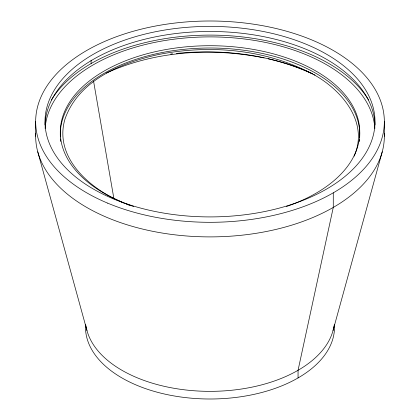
<?xml version="1.0" encoding="UTF-8"?>
<svg xmlns="http://www.w3.org/2000/svg" width="420" height="420" viewBox="0 0 420 420"><rect width="100%" height="100%" fill="white"/><g stroke="black" fill="none" stroke-linecap="round" stroke-linejoin="round"><path stroke-width="0.63" d="M45.402 123.648L45.623 122.414M333.034 330.556L382.247 151.783M354.139 156.177C370.025 120.257 338.499 86.095 307.97 71.636C262.043 48.815 208.163 44.672 158.256 54.574C121.165 62.748 78.293 80.398 64.916 119.28C54.033 156.319 87.848 186.89 118.372 200.534M106.386 73.022C155.395 50.746 211.727 47.429 264.117 57.897M170.683 54.096L172.557 53.812M176.416 53.44C222.521 48.741 270.433 54.348 312.706 73.993M268.065 58.753C283.148 62.176 297.959 66.953 311.992 73.495M126.609 204.152L129.449 205.28M123.816 202.981L118.913 200.781M313.845 74.54L314.947 75.122M37.753 151.783L86.966 330.556M93.539 81.008L113.841 198.334M384.337 121.653L384.337 136.243M333.275 192.827L333.275 207.417L298.053 370.293L298.053 377.942M91.124 60.139L91.124 63.53M35.663 121.653L35.663 136.243M45.124 128.452A164.997 95.261 0 0 1 210 36.897A164.997 95.261 0 0 1 374.876 128.452M334.063 325.647A124.53 71.894 0 0 1 210 391.351A124.53 71.894 0 0 1 85.937 325.647M334.451 324.629A124.53 71.894 0 0 1 210 399A124.53 71.894 0 0 1 85.549 324.629M384.279 133.639A174.337 100.653 0 0 1 210 236.896A174.337 100.653 0 0 1 35.721 133.639M45.035 124.892A164.997 95.261 0 0 1 210 31.474A164.997 95.261 0 0 1 374.966 124.892M133.633 206.519A149.735 86.447 0 0 1 95.697 76.34A149.735 86.447 0 0 1 324.35 76.34A149.735 86.447 0 0 1 286.409 206.519M359.494 139.561A149.735 86.447 0 0 1 359.263 141.477M60.785 141.477A149.735 86.447 0 0 1 60.491 138.925M60.354 137.009A149.735 86.447 0 0 1 210.578 48.006A149.735 86.447 0 0 1 359.656 137.645M51.382 100.007A168.11 97.057 0 0 1 210 35.102A168.11 97.057 0 0 1 368.618 100.007M107.704 203.159A174.337 100.653 0 0 0 383.407 132.048A174.337 100.653 0 0 0 138.889 29.752A174.337 100.653 0 0 0 107.704 203.159M127.502 204.152A164.997 95.261 0 0 0 374.997 121.653A164.997 95.261 0 0 0 127.502 39.154A164.997 95.261 0 0 0 127.502 204.152"/></g></svg>
